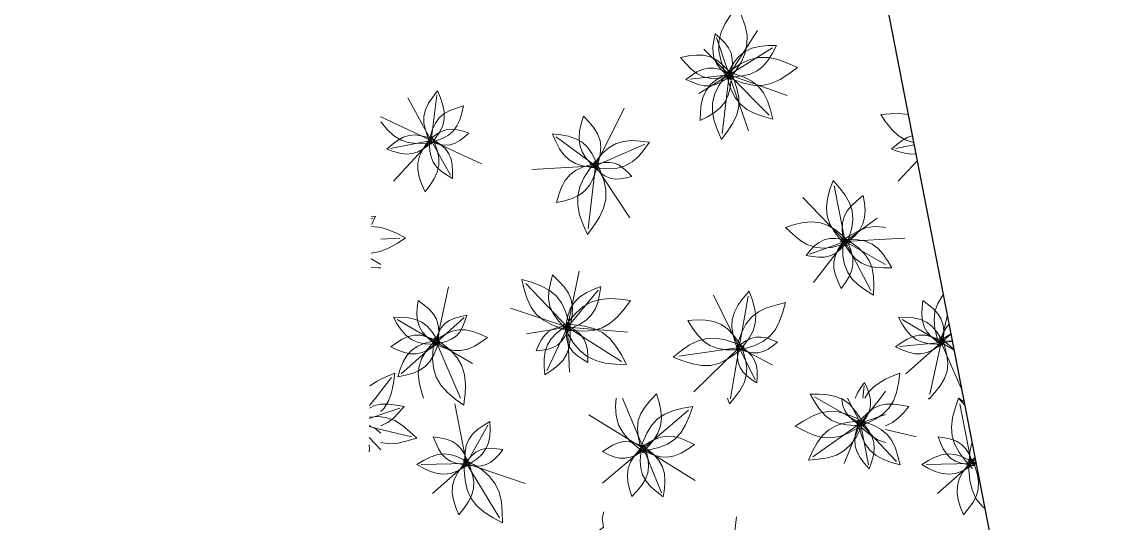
# Model space of a CAD drawing. Header units: metres. Extents: x 0 to 46.1, y -33.1 to 1.9.
# Drawn here: x 38.577 to 42.866, y -8.496 to -6.509 of the extents above; entities that cross this region are included whole.
import ezdxf

# ---------------------------------------------------------------- set-up
doc = ezdxf.new("R2010")
doc.units = ezdxf.units.M
doc.header["$LTSCALE"] = 0.02
doc.layers.add('AB_EXT_MASSIF', color=8, linetype='Continuous', lineweight=9)
doc.layers.add('BLOC_FEUILLAGE', color=7, linetype='Continuous', lineweight=13)
doc.layers.add('ARCHIBOOKS_ARBRE', color=7, linetype='Continuous')
doc.layers.add('SITE', color=7, linetype='Continuous', lineweight=25, true_color=0x000000)

# ---------------------------------------------------------------- blocks, each defined once
blk = doc.blocks.new('AB_ALPHA_7b87773eaf7dd805')
at = {"layer": 'BLOC_FEUILLAGE', "color": 8, "lineweight": 13, "true_color": 0x878787, "transparency": 33554572}
blk.add_lwpolyline([(-0.61, 2.379), (-0.554, 2.401), (-0.465, 2.424), (-0.369, 2.415), (-0.296, 2.471), (-0.307, 2.559), (-0.291, 2.622)], dxfattribs=at)

msp = doc.modelspace()

# ---------------------------------------------------------------- linework, layer by layer
at = {"layer": 'AB_EXT_MASSIF', "lineweight": 9, "true_color": 0x606060, "transparency": 33554597}
for points in [[(41.3776, -6.7405), (41.3606, -6.7014), (41.3469, -6.6626), (41.3392, -6.6246), (41.3394, -6.5875), (41.348, -6.5514), (41.3644, -6.5162), (41.3868, -6.4818), (41.4124, -6.4477), (41.4293, -6.4869), (41.443, -6.5256), (41.4507, -6.5636), (41.4506, -6.6007), (41.442, -6.6368), (41.4256, -6.672), (41.4032, -6.7064), (41.3776, -6.7405)], [(41.3842, -6.7322), (41.364, -6.7148), (41.3458, -6.6967), (41.3312, -6.6773), (41.3212, -6.6564), (41.3162, -6.6338), (41.3159, -6.6095), (41.3192, -6.584), (41.3244, -6.5579), (41.3446, -6.5753), (41.3628, -6.5934), (41.3774, -6.6128), (41.3874, -6.6337), (41.3924, -6.6563), (41.3927, -6.6806), (41.3894, -6.7061), (41.3842, -6.7322)], [(41.38, -6.72), (41.492, -6.5442)], [(41.38, -6.72), (41.3292, -6.5718)], [(41.3658, -6.7288), (41.382, -6.6984), (41.3996, -6.6703), (41.4197, -6.6463), (41.4432, -6.6277), (41.4703, -6.6149), (41.5007, -6.6076), (41.5337, -6.6044), (41.5681, -6.6034), (41.5519, -6.6338), (41.5344, -6.662), (41.5143, -6.686), (41.4908, -6.7045), (41.4637, -6.7173), (41.4332, -6.7246), (41.4002, -6.7278), (41.3658, -6.7288)], [(41.3945, -6.7252), (41.3632, -6.731), (41.3328, -6.7345), (41.3038, -6.7338), (41.2769, -6.7276), (41.252, -6.7153), (41.2292, -6.6975), (41.2078, -6.6755), (41.1873, -6.6512), (41.2186, -6.6454), (41.2491, -6.6419), (41.278, -6.6426), (41.305, -6.6488), (41.3298, -6.6611), (41.3526, -6.6788), (41.374, -6.7009), (41.3945, -6.7252)], [(41.38, -6.72), (41.2791, -6.6179)], [(41.38, -6.72), (41.5519, -6.6135)], [(41.3597, -6.7222), (41.3937, -6.6972), (41.4281, -6.6754), (41.4632, -6.6596), (41.499, -6.6515), (41.5358, -6.6519), (41.5734, -6.66), (41.6116, -6.674), (41.6501, -6.6913), (41.6161, -6.7163), (41.5817, -6.738), (41.5466, -6.7539), (41.5108, -6.7619), (41.474, -6.7616), (41.4364, -6.7535), (41.3982, -6.7394), (41.3597, -6.7222)], [(41.3929, -6.7186), (41.3713, -6.7345), (41.3495, -6.7482), (41.3273, -6.7583), (41.3046, -6.7634), (41.2813, -6.7631), (41.2575, -6.758), (41.2333, -6.7491), (41.2089, -6.7382), (41.2305, -6.7224), (41.2523, -6.7086), (41.2745, -6.6986), (41.2972, -6.6935), (41.3205, -6.6937), (41.3443, -6.6988), (41.3685, -6.7077), (41.3929, -6.7186)], [(41.38, -6.72), (41.2236, -6.7366)], [(41.38, -6.72), (41.2604, -6.7941)], [(41.3887, -6.7064), (41.3873, -6.7397), (41.3838, -6.7717), (41.3763, -6.8012), (41.3636, -6.8273), (41.3453, -6.8499), (41.3218, -6.8691), (41.2943, -6.8858), (41.2646, -6.9011), (41.266, -6.8677), (41.2695, -6.8358), (41.2769, -6.8063), (41.2896, -6.7802), (41.308, -6.7576), (41.3315, -6.7384), (41.359, -6.7217), (41.3887, -6.7064)], [(41.3823, -6.7008), (41.3982, -6.7375), (41.411, -6.7739), (41.4183, -6.8096), (41.4181, -6.8444), (41.4101, -6.8783), (41.3947, -6.9113), (41.3736, -6.9436), (41.3496, -6.9756), (41.3337, -6.9388), (41.3208, -6.9025), (41.3136, -6.8668), (41.3137, -6.8319), (41.3218, -6.7981), (41.3372, -6.7651), (41.3582, -6.7327), (41.3823, -6.7008)], [(41.38, -6.72), (41.3522, -6.9536)], [(41.367, -6.7068), (41.404, -6.7168), (41.4389, -6.7289), (41.47, -6.7449), (41.496, -6.7657), (41.5166, -6.792), (41.5321, -6.8233), (41.5438, -6.8584), (41.5533, -6.8955), (41.5163, -6.8855), (41.4814, -6.8734), (41.4503, -6.8575), (41.4243, -6.8366), (41.4037, -6.8103), (41.3882, -6.779), (41.3765, -6.7439), (41.367, -6.7068)], [(41.38, -6.72), (41.5384, -6.8804)], [(41.38, -6.72), (41.6103, -6.8022)], [(41.38, -6.72), (41.456, -6.9416)], [(40.2, -6.98), (40.1064, -6.8111)], [(40.1982, -6.9948), (40.1861, -6.9665), (40.1763, -6.9385), (40.1708, -6.911), (40.171, -6.8842), (40.1773, -6.8582), (40.1892, -6.8328), (40.2055, -6.808), (40.2241, -6.7835), (40.2362, -6.8118), (40.246, -6.8398), (40.2515, -6.8673), (40.2513, -6.8941), (40.245, -6.9201), (40.2331, -6.9454), (40.2168, -6.9703), (40.1982, -6.9948)], [(40.2, -6.98), (40.222, -6.8004)], [(40.1904, -6.9903), (40.1969, -6.962), (40.2049, -6.9352), (40.216, -6.9112), (40.231, -6.8909), (40.2502, -6.8745), (40.2734, -6.8618), (40.2995, -6.8519), (40.3273, -6.8435), (40.3209, -6.8718), (40.3128, -6.8986), (40.3017, -6.9226), (40.2867, -6.9429), (40.2675, -6.9593), (40.2444, -6.972), (40.2182, -6.9819), (40.1904, -6.9903)], [(40.85, -7.08), (40.964, -6.8519)], [(40, -6.8867), (39.9993, -6.8864)], [(40.2, -6.98), (40, -6.8867)], [(40.2165, -6.9877), (40.179, -6.9911), (40.1427, -6.9919), (40.1087, -6.9879), (40.0776, -6.9775), (40.0497, -6.9603), (40.0247, -6.9369), (40.002, -6.9086), (40, -6.9057)], [(40.8535, -7.0947), (40.8319, -7.0721), (40.8127, -7.0489), (40.7977, -7.0247), (40.7884, -6.9991), (40.7852, -6.9721), (40.7875, -6.9437), (40.7942, -6.9143), (40.8032, -6.8844), (40.8248, -6.907), (40.844, -6.9302), (40.859, -6.9544), (40.8683, -6.98), (40.8716, -7.007), (40.8692, -7.0354), (40.8625, -7.0648), (40.8535, -7.0947)], [(42, -6.9057), (41.9805, -6.8776), (42, -6.8759)], [(42, -6.8759), (42.018, -6.8742), (42.0543, -6.8734), (42.0883, -6.8775), (42.0904, -6.8782)], [(42.1118, -6.9882), (42.1087, -6.9879), (42.0776, -6.9775), (42.0497, -6.9603), (42.0247, -6.9369), (42.002, -6.9086), (42, -6.9057)], [(40.1888, -6.9822), (40.2065, -6.9667), (40.2245, -6.953), (40.2432, -6.9426), (40.2627, -6.9364), (40.283, -6.9348), (40.3042, -6.9375), (40.3261, -6.9435), (40.3482, -6.9512), (40.3306, -6.9666), (40.3126, -6.9803), (40.2939, -6.9908), (40.2744, -6.997), (40.2541, -6.9985), (40.2329, -6.9958), (40.211, -6.9899), (40.1888, -6.9822)], [(40.2133, -6.9774), (40.1922, -6.9959), (40.1708, -7.0122), (40.1485, -7.0246), (40.1253, -7.032), (40.101, -7.0339), (40.0757, -7.0307), (40.0497, -7.0236), (40.0232, -7.0144), (40.0443, -6.9959), (40.0658, -6.9796), (40.088, -6.9671), (40.1112, -6.9598), (40.1355, -6.9579), (40.1608, -6.9611), (40.1869, -6.9682), (40.2133, -6.9774)], [(40.2, -6.98), (40.0384, -7.0114)], [(40.2, -6.98), (40.05, -7.1408)], [(40.2019, -6.9647), (40.2144, -6.994), (40.2246, -7.023), (40.2302, -7.0514), (40.23, -7.0792), (40.2235, -7.1061), (40.2111, -7.1324), (40.1943, -7.1581), (40.175, -7.1835), (40.1625, -7.1542), (40.1523, -7.1252), (40.1467, -7.0967), (40.1469, -7.069), (40.1534, -7.042), (40.1658, -7.0158), (40.1826, -6.9901), (40.2019, -6.9647)], [(40.1937, -6.9687), (40.2167, -6.9824), (40.2379, -6.9971), (40.2557, -7.0136), (40.2693, -7.0325), (40.2781, -7.054), (40.2827, -7.0779), (40.2839, -7.1036), (40.2834, -7.1304), (40.2604, -7.1167), (40.2392, -7.102), (40.2214, -7.0855), (40.2078, -7.0666), (40.199, -7.045), (40.1944, -7.0211), (40.1932, -6.9954), (40.1937, -6.9687)], [(40.2, -6.98), (40.2762, -7.1174)], [(40.2, -6.98), (40.3983, -7.0724)], [(40.8628, -7.0895), (40.8301, -7.0858), (40.799, -7.0802), (40.7706, -7.0708), (40.7459, -7.0565), (40.725, -7.037), (40.7078, -7.0126), (40.6933, -6.9844), (40.6804, -6.9543), (40.713, -6.9579), (40.7441, -6.9636), (40.7725, -6.9729), (40.7973, -6.9872), (40.8181, -7.0067), (40.8353, -7.0312), (40.8498, -7.0593), (40.8628, -7.0895)], [(40.85, -7.08), (40.695, -6.9651)], [(40.8338, -7.087), (40.8554, -7.0577), (40.8781, -7.0309), (40.9029, -7.0089), (40.9303, -6.993), (40.9606, -6.9838), (40.9936, -6.9808), (41.0287, -6.9825), (41.0648, -6.9868), (41.0432, -7.0161), (41.0205, -7.0429), (40.9958, -7.0649), (40.9684, -7.0808), (40.938, -7.09), (40.905, -7.093), (40.87, -7.0913), (40.8338, -7.087)], [(42.1204, -7.0324), (42.101, -7.0339), (42.0757, -7.0307), (42.0497, -7.0236), (42.0232, -7.0144), (42.0443, -6.9959), (42.0658, -6.9796), (42.088, -6.9671), (42.1065, -6.9613)], [(40.85, -7.08), (41.0463, -6.9948)], [(42.1135, -6.9968), (42.0384, -7.0114)], [(40.8616, -7.069), (40.8523, -7.1007), (40.8412, -7.1306), (40.827, -7.1571), (40.8085, -7.1792), (40.7854, -7.1965), (40.7582, -7.2093), (40.7277, -7.2187), (40.6955, -7.2263), (40.7049, -7.1946), (40.7159, -7.1647), (40.7302, -7.1382), (40.7487, -7.1161), (40.7717, -7.0988), (40.799, -7.086), (40.8294, -7.0766), (40.8616, -7.069)], [(40.8524, -7.0595), (40.8695, -7.0986), (40.8834, -7.1374), (40.8912, -7.1754), (40.8913, -7.2126), (40.8828, -7.2488), (40.8665, -7.2841), (40.8442, -7.3187), (40.8187, -7.3529), (40.8015, -7.3138), (40.7877, -7.275), (40.7798, -7.237), (40.7798, -7.1998), (40.7882, -7.1636), (40.8045, -7.1283), (40.8268, -7.0937), (40.8524, -7.0595)], [(40.8391, -7.0768), (40.8619, -7.0712), (40.8842, -7.0674), (40.9055, -7.0668), (40.9255, -7.0703), (40.9443, -7.0783), (40.9618, -7.0905), (40.9784, -7.1059), (40.9944, -7.1229), (40.9717, -7.1284), (40.9494, -7.1322), (40.9281, -7.1329), (40.908, -7.1293), (40.8893, -7.1213), (40.8718, -7.1092), (40.8552, -7.0938), (40.8391, -7.0768)], [(42.1257, -7.0597), (42.05, -7.1408)], [(40.85, -7.08), (40.598, -7.0952)], [(40.85, -7.08), (40.8214, -7.3295)], [(40.85, -7.08), (40.9863, -7.2863)], [(41.8436, -7.3982), (41.8183, -7.3695), (41.7957, -7.3403), (41.7785, -7.31), (41.7683, -7.2783), (41.7655, -7.2451), (41.7697, -7.2105), (41.7792, -7.1748), (41.7915, -7.1386), (41.8169, -7.1672), (41.8394, -7.1965), (41.8566, -7.2268), (41.8669, -7.2585), (41.8697, -7.2917), (41.8655, -7.3263), (41.856, -7.3619), (41.8436, -7.3982)], [(41.84, -7.38), (41.7957, -7.1593)], [(41.84, -7.38), (41.6712, -7.2057)], [(41.8347, -7.3937), (41.83, -7.3637), (41.8275, -7.3346), (41.829, -7.307), (41.8358, -7.2815), (41.8481, -7.2582), (41.8657, -7.237), (41.8873, -7.2173), (41.9111, -7.1984), (41.9157, -7.2284), (41.9182, -7.2575), (41.9167, -7.285), (41.91, -7.3106), (41.8976, -7.3339), (41.88, -7.3551), (41.8584, -7.3748), (41.8347, -7.3937)], [(39.9635, -7.281), (39.9788, -7.2795), (39.968, -7.3039), (39.9632, -7.313)], [(39.9634, -7.2906), (39.9669, -7.2881)], [(41.84, -7.38), (41.9669, -7.2881)], [(39.9631, -7.3211), (39.9913, -7.3228), (40, -7.3251)], [(40, -7.3251), (40.0266, -7.3323), (40.0623, -7.3474), (40.0981, -7.3657), (40.0645, -7.3878), (40.0308, -7.4068), (40, -7.4189)], [(41.8579, -7.3842), (41.8216, -7.3953), (41.786, -7.4035), (41.7517, -7.4065), (41.7189, -7.4028), (41.6879, -7.3916), (41.6585, -7.3736), (41.6303, -7.3504), (41.6027, -7.3244), (41.639, -7.3133), (41.6745, -7.3051), (41.7089, -7.302), (41.7417, -7.3058), (41.7727, -7.317), (41.8021, -7.335), (41.8303, -7.3582), (41.8579, -7.3842)], [(41.8206, -7.3811), (41.8541, -7.359), (41.8879, -7.3399), (41.9219, -7.3266), (41.9564, -7.3207), (41.9913, -7.3228), (42, -7.3251)], [(40, -7.3711), (40.0759, -7.3669)], [(41.8517, -7.3759), (41.8351, -7.3954), (41.8179, -7.4131), (41.7995, -7.4274), (41.7794, -7.4372), (41.7577, -7.4422), (41.7344, -7.4427), (41.7098, -7.4399), (41.6846, -7.4351), (41.7012, -7.4156), (41.7184, -7.3979), (41.7369, -7.3836), (41.7569, -7.3737), (41.7786, -7.3688), (41.802, -7.3682), (41.8265, -7.3711), (41.8517, -7.3759)], [(41.8412, -7.366), (41.8536, -7.3923), (41.8638, -7.4184), (41.8698, -7.4442), (41.8705, -7.4695), (41.8654, -7.4943), (41.855, -7.5186), (41.8404, -7.5426), (41.8237, -7.5663), (41.8113, -7.54), (41.8011, -7.5139), (41.7951, -7.4881), (41.7944, -7.4628), (41.7995, -7.438), (41.8099, -7.4137), (41.8245, -7.3897), (41.8412, -7.366)], [(41.8261, -7.3721), (41.8591, -7.3718), (41.8908, -7.3736), (41.9202, -7.3795), (41.9465, -7.3907), (41.9697, -7.4076), (41.9898, -7.4298), (42, -7.4448)], [(42, -7.4848), (41.9913, -7.4848), (41.9596, -7.483), (41.9302, -7.4771), (41.9039, -7.466), (41.8807, -7.449), (41.8606, -7.4268), (41.8427, -7.4006), (41.8261, -7.3721)], [(41.8316, -7.364), (41.8632, -7.3838), (41.8922, -7.405), (41.9166, -7.4286), (41.9349, -7.4553), (41.9466, -7.4856), (41.9522, -7.5191), (41.9531, -7.555), (41.9515, -7.5922), (41.9199, -7.5724), (41.8909, -7.5513), (41.8665, -7.5277), (41.8482, -7.5009), (41.8365, -7.4707), (41.8309, -7.4372), (41.83, -7.4013), (41.8316, -7.364)], [(41.84, -7.38), (42, -7.3711)], [(42, -7.3711), (42.0759, -7.3669)], [(40, -7.4189), (39.9967, -7.4202), (39.9622, -7.4261), (39.9619, -7.4261)], [(41.84, -7.38), (41.698, -7.4304)], [(41.84, -7.38), (41.7143, -7.5425)], [(41.84, -7.38), (41.9419, -7.574)], [(41.84, -7.38), (42, -7.4707)], [(39.9617, -7.449), (40, -7.4707)], [(42, -7.4448), (42.0077, -7.456), (42.0243, -7.4845), (42, -7.4848)], [(40, -7.4848), (39.9913, -7.4848), (39.9613, -7.4831)], [(40.74, -7.72), (40.7856, -7.4974)], [(40.7537, -7.7343), (40.7144, -7.723), (40.6774, -7.7096), (40.6446, -7.6922), (40.6172, -7.6695), (40.5957, -7.6412), (40.5797, -7.6077), (40.5678, -7.5702), (40.5582, -7.5305), (40.5974, -7.5417), (40.6344, -7.5551), (40.6673, -7.5726), (40.6946, -7.5952), (40.7161, -7.6235), (40.7322, -7.657), (40.7441, -7.6946), (40.7537, -7.7343)], [(40.74, -7.72), (40.5738, -7.5468)], [(40.7445, -7.7357), (40.7202, -7.7124), (40.6983, -7.6884), (40.681, -7.6631), (40.6697, -7.6361), (40.6649, -7.6072), (40.666, -7.5766), (40.6717, -7.5447), (40.6799, -7.512), (40.7042, -7.5353), (40.7261, -7.5592), (40.7434, -7.5845), (40.7547, -7.6116), (40.7595, -7.6404), (40.7584, -7.6711), (40.7527, -7.703), (40.7445, -7.7357)], [(40.22, -7.78), (40.2684, -7.5598)], [(40.7301, -7.7321), (40.7352, -7.7001), (40.7422, -7.6697), (40.7528, -7.6422), (40.768, -7.6185), (40.7882, -7.5988), (40.8131, -7.583), (40.8415, -7.57), (40.8719, -7.5587), (40.8668, -7.5907), (40.8597, -7.6211), (40.8492, -7.6486), (40.8339, -7.6723), (40.8137, -7.692), (40.7888, -7.7078), (40.7604, -7.7208), (40.7301, -7.7321)], [(40.74, -7.72), (40.8605, -7.5725)], [(41.4171, -7.8168), (41.4049, -7.7838), (41.3953, -7.7513), (41.3906, -7.7197), (41.3923, -7.6891), (41.401, -7.6598), (41.416, -7.6316), (41.436, -7.6042), (41.4586, -7.5773), (41.4708, -7.6102), (41.4804, -7.6427), (41.4851, -7.6743), (41.4833, -7.7049), (41.4747, -7.7342), (41.4596, -7.7625), (41.4397, -7.7898), (41.4171, -7.8168)], [(42.216, -7.7981), (42.2043, -7.7616), (42.1954, -7.7257), (42.1919, -7.691), (42.1953, -7.6578), (42.2061, -7.6262), (42.2239, -7.5962), (42.229, -7.5899)], [(40.2255, -7.7925), (40.2027, -7.7759), (40.182, -7.7583), (40.1649, -7.7392), (40.1526, -7.7181), (40.1454, -7.6946), (40.143, -7.6691), (40.1443, -7.642), (40.1475, -7.614), (40.1702, -7.6307), (40.191, -7.6482), (40.2081, -7.6673), (40.2204, -7.6884), (40.2276, -7.7119), (40.2299, -7.7374), (40.2287, -7.7645), (40.2255, -7.7925)], [(40.7212, -7.728), (40.7464, -7.6943), (40.7729, -7.6635), (40.8017, -7.6382), (40.8335, -7.6201), (40.8687, -7.6097), (40.9069, -7.6065), (40.9474, -7.6088), (40.9891, -7.614), (40.9639, -7.6477), (40.9375, -7.6785), (40.9087, -7.7038), (40.8768, -7.7219), (40.8417, -7.7323), (40.8035, -7.7355), (40.763, -7.7332), (40.7212, -7.728)], [(41.42, -7.8), (41.3181, -7.5928)], [(41.4062, -7.8134), (41.4169, -7.7752), (41.4297, -7.7391), (41.4465, -7.7071), (41.4683, -7.6803), (41.4957, -7.6593), (41.5282, -7.6434), (41.5646, -7.6317), (41.6031, -7.6221), (41.5924, -7.6603), (41.5796, -7.6963), (41.5629, -7.7284), (41.541, -7.7551), (41.5136, -7.7762), (41.4811, -7.792), (41.4447, -7.8038), (41.4062, -7.8134)], [(41.42, -7.8), (41.4552, -7.5964)], [(42.2255, -7.7925), (42.2027, -7.7759), (42.182, -7.7583), (42.1649, -7.7392), (42.1526, -7.7181), (42.1454, -7.6946), (42.143, -7.6691), (42.1443, -7.642), (42.1475, -7.614), (42.1702, -7.6307), (42.191, -7.6482), (42.2081, -7.6673), (42.2204, -7.6884), (42.2276, -7.7119), (42.2299, -7.7374), (42.2287, -7.7645), (42.2255, -7.7925)], [(40.2109, -7.7881), (40.2188, -7.7642), (40.2279, -7.7416), (40.2395, -7.7218), (40.2541, -7.7054), (40.2721, -7.6929), (40.2931, -7.6838), (40.3166, -7.6773), (40.3413, -7.6723), (40.3334, -7.6963), (40.3242, -7.7188), (40.3127, -7.7386), (40.2981, -7.755), (40.2801, -7.7676), (40.259, -7.7767), (40.2356, -7.7831), (40.2109, -7.7881)], [(40.74, -7.72), (40.5134, -7.6442)], [(42.22, -7.78), (42.2444, -7.6691)], [(40.2328, -7.7875), (40.2022, -7.7874), (40.1727, -7.7852), (40.1455, -7.7794), (40.1211, -7.7686), (40.0999, -7.7526), (40.0814, -7.7317), (40.0652, -7.707), (40.0502, -7.6804), (40.0808, -7.6805), (40.1102, -7.6826), (40.1375, -7.6885), (40.1618, -7.6992), (40.1831, -7.7153), (40.2015, -7.7362), (40.2177, -7.7608), (40.2328, -7.7875)], [(40.22, -7.78), (40.0648, -7.6889)], [(40.22, -7.78), (40.3308, -7.6816)], [(40.74, -7.72), (40.5769, -7.7464)], [(40.7494, -7.713), (40.7399, -7.7353), (40.7294, -7.7561), (40.7168, -7.7742), (40.7015, -7.7888), (40.6832, -7.7994), (40.6623, -7.8065), (40.6394, -7.8108), (40.6153, -7.8136), (40.6247, -7.7913), (40.6353, -7.7704), (40.6479, -7.7523), (40.6632, -7.7378), (40.6814, -7.7272), (40.7023, -7.7201), (40.7253, -7.7158), (40.7494, -7.713)], [(40.7468, -7.7058), (40.7495, -7.7382), (40.7499, -7.7695), (40.7462, -7.7988), (40.7371, -7.8256), (40.7221, -7.8496), (40.7017, -7.871), (40.6771, -7.8904), (40.6503, -7.9088), (40.6476, -7.8764), (40.6472, -7.8451), (40.6508, -7.8157), (40.66, -7.7889), (40.675, -7.765), (40.6954, -7.7436), (40.7199, -7.7242), (40.7468, -7.7058)], [(40.74, -7.72), (40.658, -7.8925)], [(40.7225, -7.7089), (40.7653, -7.7105), (40.8064, -7.7149), (40.8442, -7.7244), (40.8778, -7.7406), (40.9068, -7.764), (40.9316, -7.7942), (40.9531, -7.8294), (40.9729, -7.8675), (40.9301, -7.8658), (40.889, -7.8615), (40.8512, -7.852), (40.8176, -7.8358), (40.7885, -7.8123), (40.7638, -7.7822), (40.7422, -7.7469), (40.7225, -7.7089)], [(40.734, -7.7096), (40.7556, -7.722), (40.7755, -7.7353), (40.7924, -7.7504), (40.8053, -7.7678), (40.8139, -7.7877), (40.8186, -7.8099), (40.8201, -7.8339), (40.82, -7.8588), (40.7984, -7.8464), (40.7785, -7.833), (40.7616, -7.8179), (40.7486, -7.8005), (40.74, -7.7806), (40.7354, -7.7584), (40.7339, -7.7345), (40.734, -7.7096)], [(40.74, -7.72), (40.7471, -7.8982)], [(40.74, -7.72), (40.9529, -7.8548)], [(40.74, -7.72), (40.9785, -7.7394)], [(41.4354, -7.8081), (41.3995, -7.8096), (41.365, -7.8086), (41.3328, -7.8032), (41.3037, -7.7919), (41.278, -7.7743), (41.2553, -7.7508), (41.2351, -7.7228), (41.2161, -7.6924), (41.2519, -7.6909), (41.2864, -7.6918), (41.3186, -7.6973), (41.3477, -7.7086), (41.3734, -7.7262), (41.3961, -7.7497), (41.4164, -7.7777), (41.4354, -7.8081)], [(42.2328, -7.7875), (42.2022, -7.7874), (42.1727, -7.7852), (42.1455, -7.7794), (42.1211, -7.7686), (42.0999, -7.7526), (42.0814, -7.7317), (42.0652, -7.707), (42.0502, -7.6804), (42.0808, -7.6805), (42.1102, -7.6826), (42.1375, -7.6885), (42.1618, -7.6992), (42.1831, -7.7153), (42.2015, -7.7362), (42.2177, -7.7608), (42.2328, -7.7875)], [(42.22, -7.78), (42.0648, -7.6889)], [(42.2109, -7.7881), (42.2188, -7.7642), (42.2279, -7.7416), (42.2395, -7.7218), (42.2519, -7.7078)], [(40.2336, -7.7787), (40.2107, -7.7952), (40.1875, -7.8096), (40.164, -7.82), (40.1399, -7.8252), (40.1153, -7.8247), (40.0902, -7.8191), (40.0647, -7.8095), (40.039, -7.7977), (40.0619, -7.7812), (40.0851, -7.7668), (40.1086, -7.7564), (40.1327, -7.7512), (40.1573, -7.7516), (40.1824, -7.7573), (40.2079, -7.7669), (40.2336, -7.7787)], [(40.1692, -8), (40.1597, -7.9704), (40.1515, -7.937), (40.1482, -7.9046), (40.1513, -7.8737), (40.1615, -7.8443), (40.178, -7.8163), (40.1995, -7.7894), (40.2237, -7.7631)], [(40.2048, -7.7815), (40.2304, -7.763), (40.2563, -7.747), (40.2826, -7.7354), (40.3094, -7.7296), (40.3369, -7.73), (40.3649, -7.7363), (40.3934, -7.7471), (40.4221, -7.7602), (40.3965, -7.7787), (40.3707, -7.7947), (40.3444, -7.8063), (40.3175, -7.8121), (40.29, -7.8117), (40.262, -7.8054), (40.2335, -7.7946), (40.2048, -7.7815)], [(40.2899, -8), (40.2636, -7.9778), (40.2379, -7.9491), (40.2194, -7.9173), (40.2087, -7.8822), (40.2051, -7.8439), (40.207, -7.8032), (40.2118, -7.7613)], [(40.2118, -7.7613), (40.2459, -7.7862), (40.277, -7.8125), (40.3027, -7.8411), (40.3212, -7.8729), (40.3319, -7.9081), (40.3355, -7.9464), (40.3336, -7.987), (40.3321, -8)], [(41.4397, -7.7972), (41.4075, -7.8227), (41.3748, -7.845), (41.3414, -7.8617), (41.3068, -7.8708), (41.2711, -7.8718), (41.2343, -7.8652), (41.1967, -7.853), (41.1586, -7.8376), (41.1908, -7.8121), (41.2234, -7.7897), (41.2569, -7.7731), (41.2915, -7.764), (41.3272, -7.763), (41.364, -7.7695), (41.4016, -7.7818), (41.4397, -7.7972)], [(41.4086, -7.8016), (41.4273, -7.7869), (41.4462, -7.7739), (41.4656, -7.7643), (41.4856, -7.759), (41.5063, -7.7584), (41.5276, -7.7622), (41.5494, -7.7693), (41.5714, -7.7782), (41.5528, -7.793), (41.5339, -7.806), (41.5145, -7.8156), (41.4945, -7.8209), (41.4738, -7.8214), (41.4525, -7.8177), (41.4307, -7.8106), (41.4086, -7.8016)], [(42.2336, -7.7787), (42.2107, -7.7952), (42.1875, -7.8096), (42.164, -7.82), (42.1399, -7.8252), (42.1153, -7.8247), (42.0902, -7.8191), (42.0647, -7.8095), (42.039, -7.7977), (42.0619, -7.7812), (42.0851, -7.7668), (42.1086, -7.7564), (42.1327, -7.7512), (42.1573, -7.7516), (42.1824, -7.7573), (42.2079, -7.7669), (42.2336, -7.7787)], [(42.2237, -7.7631), (42.2346, -7.7971), (42.2429, -7.8306), (42.2462, -7.8629), (42.243, -7.8938), (42.2329, -7.9232), (42.2163, -7.9512), (42.1948, -7.9781), (42.1747, -8)], [(42.2048, -7.7815), (42.2304, -7.763), (42.2563, -7.747), (42.2593, -7.7456)], [(42.2118, -7.7613), (42.2459, -7.7862), (42.2714, -7.8077)], [(42.22, -7.78), (42.2592, -7.7452)], [(40.2315, -7.7698), (40.2216, -7.8), (40.21, -7.8284), (40.1954, -7.8535), (40.177, -7.8741), (40.1543, -7.89), (40.1277, -7.9015), (40.0981, -7.9096), (40.0669, -7.9159), (40.0769, -7.8857), (40.0884, -7.8573), (40.103, -7.8322), (40.1214, -7.8116), (40.1441, -7.7957), (40.1707, -7.7842), (40.2003, -7.7761), (40.2315, -7.7698)], [(40.22, -7.78), (40.0801, -7.9042)], [(40.22, -7.78), (40.3161, -8)], [(40.22, -7.78), (40.363, -7.8639)], [(41.42, -7.8), (41.1811, -7.8343)], [(41.42, -7.8), (41.2394, -7.9755)], [(41.42, -7.8), (41.3854, -8)], [(41.4229, -7.7833), (41.4351, -7.8162), (41.4447, -7.8486), (41.4494, -7.8802), (41.4477, -7.9108), (41.439, -7.9401), (41.424, -7.9683), (41.4041, -7.9956), (41.4004, -8)], [(41.4148, -7.7894), (41.4351, -7.8029), (41.4537, -7.8172), (41.4692, -7.833), (41.4806, -7.8508), (41.4877, -7.8708), (41.4908, -7.8927), (41.4908, -7.9162), (41.4891, -7.9405), (41.4688, -7.927), (41.4502, -7.9127), (41.4347, -7.8969), (41.4232, -7.8791), (41.4161, -7.8591), (41.4131, -7.8372), (41.4131, -7.8137), (41.4148, -7.7894)], [(41.42, -7.8), (41.4831, -7.9284)], [(41.42, -7.8), (41.5502, -7.8687)], [(42.22, -7.78), (42.0546, -7.7962)], [(42.22, -7.78), (42.0801, -7.9042)], [(42.22, -7.78), (42.1749, -7.9851)], [(42.2082, -7.7731), (42.2364, -7.7732), (42.2636, -7.7752), (42.2651, -7.7755)], [(42.22, -7.78), (42.2651, -7.7756)], [(42.22, -7.78), (42.303, -7.97)], [(42.22, -7.78), (42.2719, -7.8105)], [(39.9561, -7.9523), (39.9856, -7.9328), (40, -7.9259)], [(40, -7.9259), (40.0197, -7.9165), (40.0561, -7.9022), (40.0506, -7.941), (40.0428, -7.9779), (40.0347, -8)], [(40, -7.9733), (40.0427, -7.9192)], [(41.9173, -8), (41.9318, -7.9766), (41.9558, -7.9525), (41.9856, -7.9328), (42, -7.9259)], [(42, -7.9259), (42.0197, -7.9165), (42.0561, -7.9022), (42.0506, -7.941), (42.0428, -7.9779), (42.0347, -8)], [(39.9789, -8), (40, -7.9733)], [(41.879, -8), (41.8881, -7.9793), (41.901, -7.9586), (41.9157, -7.9381), (41.9263, -7.961), (41.9349, -7.9839), (41.9385, -8)], [(41.9097, -8), (41.9144, -7.952)], [(41.9789, -8), (42, -7.9733)], [(39.9552, -8.03), (39.9789, -8)], [(40.0347, -8), (40.0305, -8.0114), (40.0126, -8.0404), (40, -8.0531)], [(40.3321, -8), (40.3288, -8.029), (40.2947, -8.004), (40.2899, -8)], [(41.0477, -8.2187), (41.0146, -8.1933), (40.9844, -8.1667), (40.9597, -8.1379), (40.9421, -8.1062), (40.9322, -8.0712), (40.9295, -8.0334), (40.9318, -8)], [(41.04, -8.2), (40.9577, -8)], [(41.0361, -8.2163), (41.0262, -8.1831), (41.0189, -8.1506), (41.0164, -8.1192), (41.0201, -8.0893), (41.0305, -8.0611), (41.0471, -8.0344), (41.0685, -8.0088), (41.0769, -8)], [(41.0972, -8), (41.1023, -8.017), (41.1095, -8.0495), (41.1121, -8.0809), (41.1084, -8.1107), (41.098, -8.139), (41.0814, -8.1657), (41.06, -8.1913), (41.0361, -8.2163)], [(41.0769, -8), (41.0924, -7.9838), (41.0972, -8)], [(41.4004, -8), (41.3815, -8.0225), (41.3731, -8)], [(41.3854, -8), (41.3848, -8.0034)], [(41.7101, -8), (41.7015, -7.9849), (41.7371, -7.9849), (41.7715, -7.9872), (41.8032, -7.9938), (41.8174, -8)], [(41.9149, -8.1087), (41.8793, -8.1087), (41.8449, -8.1064), (41.8132, -8.0997), (41.7847, -8.0873), (41.7598, -8.0688), (41.7382, -8.0445), (41.7191, -8.0159), (41.7101, -8)], [(41.7275, -8), (41.7185, -7.9948)], [(41.9, -8.1), (41.7275, -8)], [(41.8174, -8), (41.8317, -8.0062), (41.8566, -8.0248), (41.8782, -8.049), (41.8973, -8.0777), (41.9149, -8.1087)], [(41.9054, -8.1106), (41.8847, -8.0973), (41.8656, -8.0832), (41.8496, -8.0674), (41.8377, -8.0496), (41.8302, -8.0295), (41.8267, -8.0073), (41.8266, -8)], [(41.9, -8.1), (41.8487, -8)], [(41.9385, -8), (41.94, -8.0063), (41.9404, -8.0283), (41.9357, -8.0499), (41.9264, -8.0709), (41.9136, -8.0917), (41.8988, -8.1122)], [(41.9, -8.1), (41.9789, -8)], [(42.0347, -8), (42.0305, -8.0114), (42.0126, -8.0404), (42, -8.0531)], [(42.1747, -8), (42.1706, -8.0044), (42.1692, -8)], [(42.3438, -8.2795), (42.3167, -8.2487), (42.2927, -8.2172), (42.2744, -8.1847), (42.2635, -8.1506), (42.2607, -8.115), (42.2653, -8.0779), (42.2756, -8.0398), (42.289, -8.0009), (42.3147, -8.0302)], [(42.3121, -8.0168), (42.2947, -8.004), (42.2899, -8)], [(39.9551, -8.0399), (39.9753, -8.0302), (40, -8.0248)], [(40, -8.0248), (40.0021, -8.0243), (40.0309, -8.0239), (40.0611, -8.0278), (40.0921, -8.0339), (40.0714, -8.0578), (40.05, -8.0794), (40.0271, -8.0968), (40.0023, -8.1087), (40, -8.1092)], [(40, -8.0656), (40.0755, -8.0396)], [(40.34, -8.26), (40.2934, -8.0232)], [(41.0252, -8.2125), (41.0386, -8.1748), (41.0539, -8.1394), (41.0728, -8.1083), (41.0966, -8.0829), (41.1255, -8.0636), (41.1592, -8.0498), (41.1966, -8.0404), (41.236, -8.0333), (41.2227, -8.0711), (41.2074, -8.1065), (41.1884, -8.1375), (41.1647, -8.163), (41.1357, -8.1823), (41.102, -8.1961), (41.0646, -8.2055), (41.0252, -8.2125)], [(41.04, -8.2), (41.2191, -8.0477)], [(41.9195, -8.0991), (41.8856, -8.1209), (41.8517, -8.1397), (41.8174, -8.1527), (41.7829, -8.1583), (41.7479, -8.1559), (41.7126, -8.146), (41.6771, -8.1305), (41.6414, -8.1119), (41.6753, -8.0901), (41.7092, -8.0713), (41.7435, -8.0583), (41.778, -8.0527), (41.813, -8.0551), (41.8482, -8.0649), (41.8838, -8.0805), (41.9195, -8.0991)], [(41.8855, -8.105), (41.9062, -8.0811), (41.9276, -8.0595), (41.9505, -8.0421), (41.9753, -8.0302), (42, -8.0248)], [(42, -8.0531), (41.9886, -8.0646), (41.9588, -8.0843), (41.9247, -8.1005), (41.8882, -8.1149)], [(42, -8.0248), (42.0021, -8.0243), (42.0309, -8.0239), (42.0611, -8.0278), (42.0921, -8.0339), (42.0714, -8.0578), (42.05, -8.0794), (42.0271, -8.0968), (42.0023, -8.1087), (42, -8.1092)], [(42.34, -8.26), (42.2934, -8.0232)], [(39.9547, -8.0812), (40, -8.0656)], [(39.9547, -8.0766), (39.9554, -8.0765), (39.9906, -8.0737), (40, -8.0749)], [(40, -8.0749), (40.024, -8.0779), (40.0557, -8.0896), (40.0856, -8.1083), (40.1142, -8.1323), (40.1421, -8.1592), (40.1049, -8.1702), (40.0685, -8.1782), (40.0333, -8.181), (40, -8.1768)], [(40.3331, -8.2725), (40.3324, -8.243), (40.3337, -8.2145), (40.3387, -8.188), (40.3484, -8.1642), (40.3634, -8.1432), (40.3831, -8.1249), (40.4065, -8.1086), (40.4319, -8.0933), (40.4326, -8.1229), (40.4313, -8.1514), (40.4263, -8.1779), (40.4165, -8.2017), (40.4016, -8.2227), (40.3819, -8.241), (40.3585, -8.2573), (40.3331, -8.2725)], [(41.04, -8.2), (40.8234, -8.0666)], [(41.9155, -8.089), (41.8992, -8.1248), (41.8812, -8.1581), (41.86, -8.1868), (41.8346, -8.2097), (41.8046, -8.2261), (41.7705, -8.2366), (41.7331, -8.2426), (41.694, -8.2462), (41.7102, -8.2104), (41.7282, -8.1771), (41.7494, -8.1483), (41.7749, -8.1255), (41.8048, -8.1091), (41.839, -8.0985), (41.8764, -8.0925), (41.9155, -8.089)], [(41.9, -8.1), (41.7117, -8.2336)], [(41.9, -8.1), (41.8359, -8.2594)], [(41.8974, -8.0864), (41.9162, -8.108), (41.9328, -8.13), (41.9454, -8.1528), (41.9529, -8.1765), (41.9547, -8.2014), (41.9514, -8.2272), (41.944, -8.2538), (41.9345, -8.2808), (41.9157, -8.2592), (41.8991, -8.2372), (41.8865, -8.2144), (41.879, -8.1906), (41.8772, -8.1658), (41.8806, -8.14), (41.8879, -8.1134), (41.8974, -8.0864)], [(42, -8.1768), (41.9999, -8.1768), (41.9682, -8.1651), (41.9383, -8.1464), (41.9097, -8.1224), (41.8818, -8.0955)], [(41.8882, -8.0876), (41.9222, -8.0975), (41.9542, -8.1093), (41.9826, -8.1245), (42, -8.1391)], [(42, -8.2467), (41.9909, -8.2434), (41.9625, -8.2281), (41.9388, -8.2084), (41.9203, -8.1838), (41.9065, -8.1546), (41.8964, -8.122), (41.8882, -8.0876)], [(41.9, -8.1), (42, -8.0656)], [(41.9, -8.1), (41.9315, -8.2652)], [(41.9, -8.1), (42, -8.2052)], [(39.9543, -8.1094), (39.9826, -8.1245), (40, -8.1391)], [(39.9543, -8.1133), (40, -8.1244)], [(40, -8.1244), (40.1213, -8.1541)], [(40.34, -8.26), (40.424, -8.1077)], [(42, -8.1244), (42.1213, -8.1541)], [(42, -8.1391), (42.0063, -8.1443), (42.0248, -8.1689), (42.0386, -8.1981), (42.0487, -8.2306), (42.0569, -8.2651), (42.0229, -8.2552), (42, -8.2467)], [(39.9535, -8.1849), (39.9547, -8.2014), (39.9532, -8.2131)], [(39.9538, -8.1566), (40, -8.2052)], [(40.3499, -8.268), (40.3239, -8.264), (40.299, -8.2585), (40.2765, -8.25), (40.2571, -8.2378), (40.241, -8.2214), (40.228, -8.2012), (40.2173, -8.1781), (40.2078, -8.1535), (40.2339, -8.1575), (40.2587, -8.163), (40.2812, -8.1715), (40.3007, -8.1837), (40.3168, -8.2001), (40.3298, -8.2203), (40.3405, -8.2434), (40.3499, -8.268)], [(41.0522, -8.1991), (41.0314, -8.2134), (41.0105, -8.2258), (40.9893, -8.2346), (40.9678, -8.2388), (40.9458, -8.2379), (40.9236, -8.2324), (40.901, -8.2233), (40.8783, -8.2124), (40.8991, -8.1981), (40.92, -8.1857), (40.9412, -8.1769), (40.9627, -8.1727), (40.9846, -8.1735), (41.0069, -8.179), (41.0295, -8.1881), (41.0522, -8.1991)], [(41.0435, -8.1857), (41.0521, -8.2148), (41.0585, -8.2434), (41.0607, -8.2709), (41.0575, -8.2971), (41.0484, -8.3219), (41.0338, -8.3453), (41.015, -8.3678), (40.994, -8.3897), (40.9854, -8.3606), (40.979, -8.3321), (40.9768, -8.3045), (40.98, -8.2783), (40.9891, -8.2535), (41.0037, -8.2301), (41.0225, -8.2076), (41.0435, -8.1857)], [(41.0248, -8.2012), (41.0507, -8.1833), (41.0769, -8.1678), (41.1033, -8.1568), (41.1303, -8.1516), (41.1577, -8.1526), (41.1855, -8.1595), (41.2137, -8.1708), (41.2421, -8.1845), (41.2161, -8.2024), (41.19, -8.2179), (41.1635, -8.2289), (41.1366, -8.2341), (41.1092, -8.2331), (41.0813, -8.2262), (41.0532, -8.2149), (41.0248, -8.2012)], [(41.0341, -8.1856), (41.0596, -8.2052), (41.0829, -8.2257), (41.102, -8.2479), (41.1156, -8.2724), (41.1232, -8.2994), (41.1253, -8.3286), (41.1232, -8.3596), (41.1188, -8.3915), (41.0932, -8.3719), (41.07, -8.3514), (41.0509, -8.3291), (41.0373, -8.3046), (41.0297, -8.2777), (41.0276, -8.2484), (41.0297, -8.2175), (41.0341, -8.1856)], [(42.3499, -8.268), (42.3239, -8.264), (42.299, -8.2585), (42.2765, -8.25), (42.2571, -8.2378), (42.241, -8.2214), (42.228, -8.2012), (42.2173, -8.1781), (42.2078, -8.1535), (42.2339, -8.1575), (42.2587, -8.163), (42.2812, -8.1715), (42.3007, -8.1837), (42.3168, -8.2001), (42.3298, -8.2203), (42.3405, -8.2434), (42.3499, -8.268)], [(42.3331, -8.2725), (42.3324, -8.243), (42.3337, -8.2145), (42.3387, -8.188), (42.3433, -8.1768)], [(40.3548, -8.2597), (40.3287, -8.2756), (40.3025, -8.2892), (40.2762, -8.2984), (40.2498, -8.302), (40.2233, -8.2995), (40.1967, -8.2913), (40.17, -8.2788), (40.1432, -8.2639), (40.1693, -8.248), (40.1955, -8.2344), (40.2218, -8.2252), (40.2482, -8.2216), (40.2747, -8.2241), (40.3013, -8.2323), (40.3281, -8.2448), (40.3548, -8.2597)], [(40.3292, -8.2642), (40.3441, -8.2455), (40.3598, -8.2285), (40.3766, -8.2147), (40.395, -8.205), (40.4152, -8.1998), (40.4369, -8.1987), (40.4599, -8.2008), (40.4835, -8.2045), (40.4685, -8.2232), (40.4529, -8.2402), (40.4361, -8.254), (40.4177, -8.2637), (40.3975, -8.2689), (40.3758, -8.27), (40.3528, -8.2679), (40.3292, -8.2642)], [(41.04, -8.2), (40.8784, -8.3374)], [(41.04, -8.2), (41.112, -8.375)], [(41.04, -8.2), (41.2454, -8.3265)], [(42, -8.2052), (42.0434, -8.2509)], [(42.3548, -8.2597), (42.3287, -8.2756), (42.3025, -8.2892), (42.2762, -8.2984), (42.2498, -8.302), (42.2233, -8.2995), (42.1967, -8.2913), (42.17, -8.2788), (42.1432, -8.2639), (42.1693, -8.248), (42.1955, -8.2344), (42.2218, -8.2252), (42.2482, -8.2216), (42.2747, -8.2241), (42.3013, -8.2323), (42.3281, -8.2448), (42.3548, -8.2597)], [(42.3292, -8.2642), (42.3441, -8.2455), (42.3545, -8.2343)], [(42.34, -8.26), (42.3544, -8.2339)], [(40.34, -8.26), (40.1601, -8.2636)], [(40.34, -8.26), (40.2052, -8.3777)], [(40.3424, -8.2447), (40.354, -8.2745), (40.3632, -8.3038), (40.3679, -8.3324), (40.3668, -8.3602), (40.3594, -8.3869), (40.3462, -8.4128), (40.3285, -8.4379), (40.3084, -8.4627), (40.2968, -8.433), (40.2876, -8.4036), (40.2829, -8.375), (40.284, -8.3473), (40.2914, -8.3205), (40.3046, -8.2947), (40.3223, -8.2695), (40.3424, -8.2447)], [(40.3293, -8.2423), (40.3668, -8.2628), (40.4014, -8.285), (40.4309, -8.3103), (40.4536, -8.3396), (40.4691, -8.3734), (40.4777, -8.4113), (40.4812, -8.4523), (40.4819, -8.495), (40.4445, -8.4745), (40.4098, -8.4523), (40.3804, -8.427), (40.3576, -8.3976), (40.3422, -8.3639), (40.3335, -8.326), (40.33, -8.285), (40.3293, -8.2423)], [(40.34, -8.26), (40.5715, -8.3391)], [(40.34, -8.26), (40.4697, -8.4748)], [(42.34, -8.26), (42.1601, -8.2636)], [(42.34, -8.26), (42.2052, -8.3777)], [(42.3424, -8.2447), (42.354, -8.2745), (42.3632, -8.3038), (42.3679, -8.3324), (42.3668, -8.3602), (42.3594, -8.3869), (42.3462, -8.4128), (42.3285, -8.4379), (42.3084, -8.4627), (42.2968, -8.433), (42.2876, -8.4036), (42.2829, -8.375), (42.284, -8.3473), (42.2914, -8.3205), (42.3046, -8.2947), (42.3223, -8.2695), (42.3424, -8.2447)], [(42.3209, -8.2535), (42.3568, -8.2463)], [(42.3293, -8.2423), (42.3592, -8.2587)], [(42.3943, -8.439), (42.3804, -8.427), (42.3576, -8.3976), (42.3422, -8.3639), (42.3335, -8.326), (42.33, -8.285), (42.3293, -8.2423)], [(42.34, -8.26), (42.3581, -8.253)], [(42.34, -8.26), (42.3609, -8.2671)], [(41.38, -8.72), (41.4096, -8.4712)]]:
    msp.add_lwpolyline(points, dxfattribs=at)
at = {"layer": 'SITE'}
msp.add_lwpolyline([(0, 0), (6.0974, -31.3132), (45.3602, -23.6679), (40.7508, 0), (0, 0)], close=True, dxfattribs=at)

# ---------------------------------------------------------------- block references
at = {"layer": 'ARCHIBOOKS_ARBRE', "transparency": 33554687, "xscale": 0.4, "yscale": 0.4}
msp.add_blockref('AB_ALPHA_7b87773eaf7dd805', (41, -9.5), dxfattribs=at)

doc.saveas('drawing.dxf')
